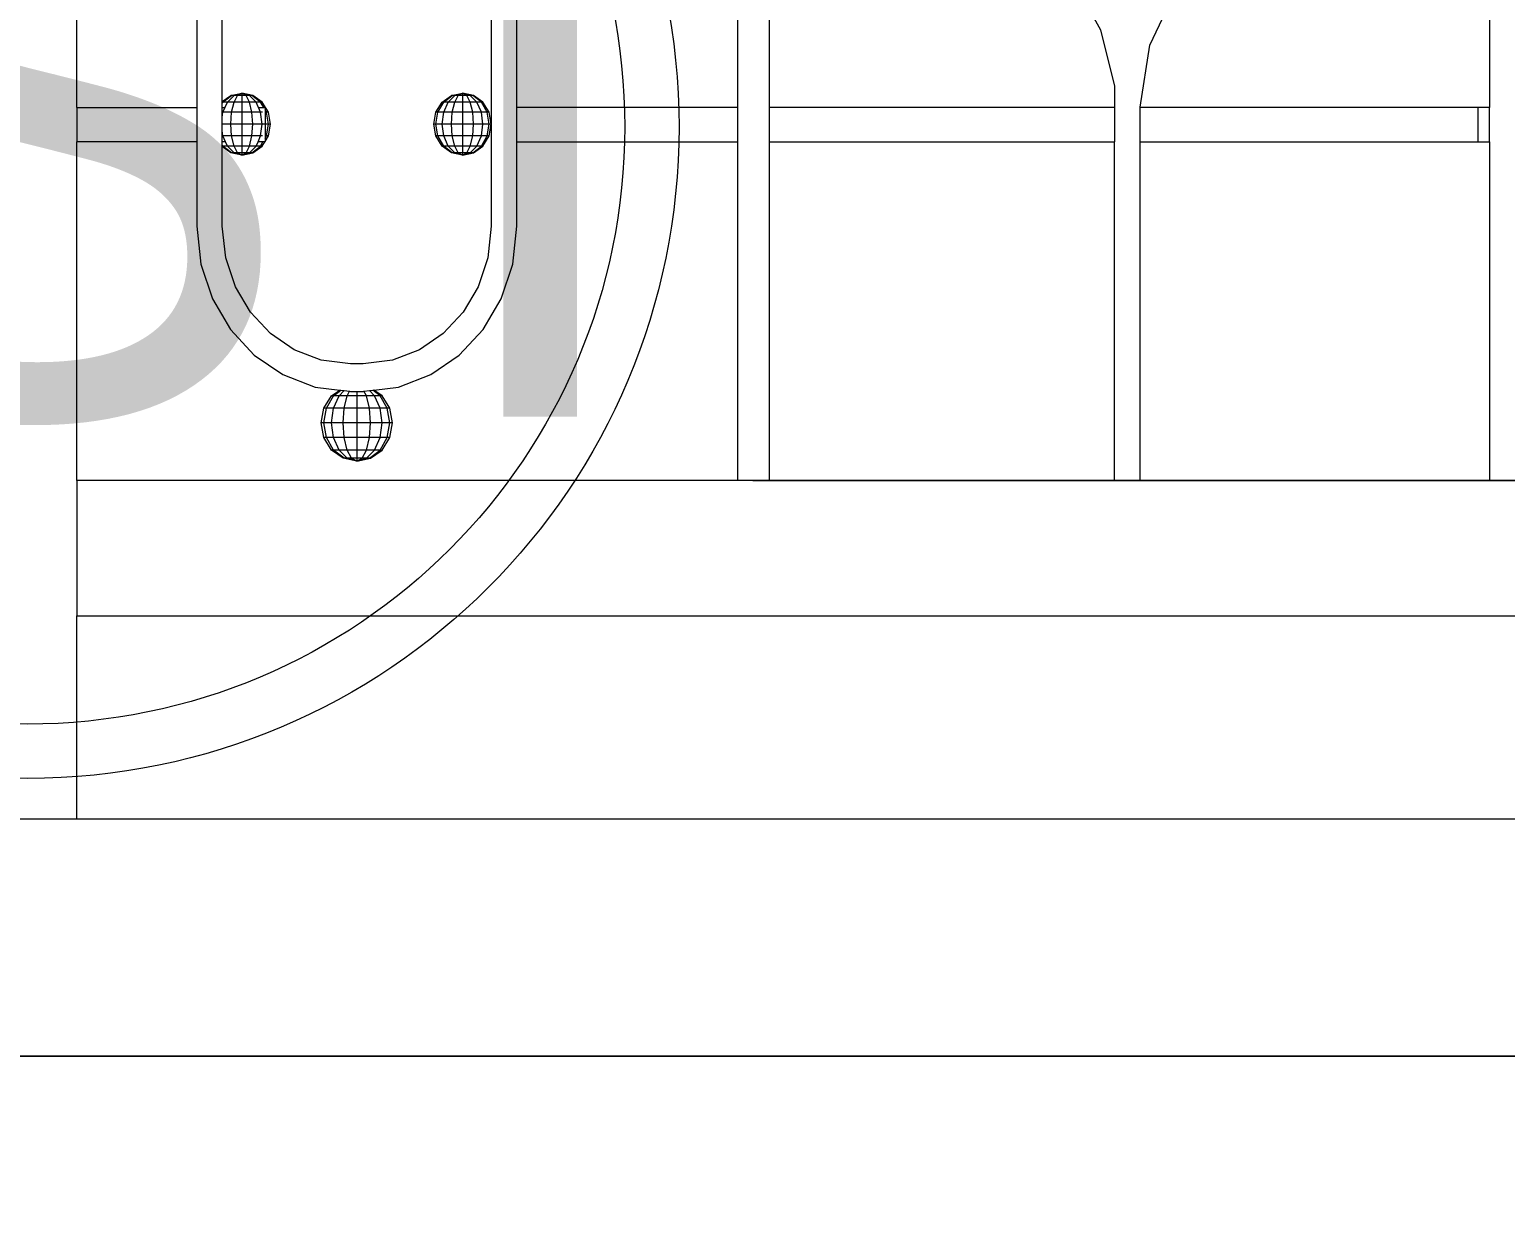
# Model space of a CAD drawing. Header units: millimetres. Extents: x 1832547 to 2001569, y -558009 to -417808.
# Drawn here: x 1917956 to 1918391.9, y -548249.2 to -547896 of the extents above; entities that cross this region are included whole.
import ezdxf

# ---------------------------------------------------------------- set-up
doc = ezdxf.new("R2010")
doc.units = ezdxf.units.MM
doc.header["$MEASUREMENT"] = 0
doc.linetypes.add('CENTER', pattern=[2, 1.25, -0.25, 0.25, -0.25])
for name, color, linetype, lineweight in [('AUDIT_I_120404221301-0', 7, 'CONTINUOUS', 15), ('CA.manh 08', 8, 'CONTINUOUS', 9), ('CA.thay 145', 145, 'CONTINUOUS', 18), ('CA.tim 67', 67, 'CENTER', 9), ('CA_manh 08', 8, 'CONTINUOUS', 9)]:
    doc.layers.add(name, color=color, linetype=linetype, lineweight=lineweight)
doc.layers.add('H', color=250, linetype='CONTINUOUS')
doc.styles.add('CA.JSC1', font='Vhavan.ttf', dxfattribs={"width": 0.8})

# ---------------------------------------------------------------- blocks, each defined once
blk = doc.blocks.new('A$C31C4286B')
at = {"layer": 'CA.manh 08'}
blk.add_circle((491.91, 947.55), 273.65, dxfattribs=at)
at = {"layer": 'CA.thay 145'}
blk.add_circle((491.91, 947.55), 250.85, dxfattribs=at)

msp = doc.modelspace()

# ---------------------------------------------------------------- hatches: boundary and pattern name
at = {"layer": 'H'}
h = msp.add_hatch(dxfattribs=at)
h.set_pattern_fill('ANSI31', color=256, scale=250, style=0)
h.paths.add_polyline_path([(1928169.95, -551249.24), (1928389.95, -551249.24), (1928389.95, -551899.24), (1928169.95, -551899.24)])
h.paths.add_polyline_path([(1928549.95, -551169.24), (1928494.95, -551169.24), (1928494.95, -551249.24), (1928389.95, -551249.24), (1928389.95, -551309.24), (1928449.95, -551309.24), (1928499.95, -551309.24), (1928499.95, -551279.24), (1928505.93, -551275.51), (1928511.56, -551271.26), (1928516.79, -551266.52), (1928521.56, -551261.33), (1928525.85, -551255.73), (1928529.63, -551249.77), (1928532.85, -551243.5), (1928535.49, -551236.96), (1928537.54, -551230.21), (1928538.97, -551223.3), (1928539.77, -551216.29), (1928539.95, -551209.24), (1928549.95, -551209.24)])
h.paths.add_polyline_path([(1928429.95, -551119.24), (1928419.95, -551119.24), (1928419.95, -551099.24), (1928389.95, -551099.24), (1928389.95, -551169.24), (1928439.95, -551169.24), (1928439.95, -551149.24), (1928429.95, -551149.24)])
h.paths.add_polyline_path([(1928169.95, -547549.24), (1928389.95, -547549.24), (1928389.95, -548199.24), (1928169.95, -548199.24)])
h.paths.add_polyline_path([(1928429.95, -547419.24), (1928419.95, -547419.24), (1928419.95, -547399.24), (1928389.95, -547399.24), (1928389.95, -547469.24), (1928439.95, -547469.24), (1928439.95, -547449.24), (1928429.95, -547449.24)])
h.paths.add_polyline_path([(1928549.95, -547469.24), (1928494.95, -547469.24), (1928494.95, -547549.24), (1928389.95, -547549.24), (1928389.95, -547609.24), (1928449.95, -547609.24), (1928499.95, -547609.24), (1928499.95, -547579.24), (1928505.93, -547575.51), (1928511.56, -547571.26), (1928516.79, -547566.52), (1928521.56, -547561.33), (1928525.85, -547555.73), (1928529.63, -547549.77), (1928532.85, -547543.5), (1928535.49, -547536.96), (1928537.54, -547530.21), (1928538.97, -547523.3), (1928539.77, -547516.29), (1928539.95, -547509.24), (1928549.95, -547509.24)])
h.paths.add_polyline_path([(1928519.95, -548909.24), (1928389.95, -548909.24), (1928389.95, -548984.24), (1928454.95, -548984.24), (1928454.95, -549034.24), (1928389.95, -549034.24), (1928389.95, -549119.24), (1928419.95, -549119.24), (1928419.95, -549099.24), (1928429.95, -549099.24), (1928429.95, -549069.24), (1928439.95, -549069.24), (1928439.95, -549049.24), (1928459.95, -549049.24), (1928469.95, -549049.24), (1928469.95, -549019.24), (1928475.93, -549015.51), (1928481.56, -549011.26), (1928486.79, -549006.52), (1928491.56, -549001.33), (1928495.85, -548995.73), (1928499.63, -548989.77), (1928502.85, -548983.5), (1928505.49, -548976.96), (1928507.54, -548970.21), (1928508.97, -548963.3), (1928509.77, -548956.29), (1928509.95, -548949.24), (1928519.95, -548949.24)])
h.paths.add_polyline_path([(1928169.95, -548599.24), (1928389.95, -548599.24), (1928389.95, -548984.24), (1928169.95, -548984.24)])
h.paths.add_polyline_path([(1928519.95, -545209.24), (1928389.95, -545209.24), (1928389.95, -545284.24), (1928454.95, -545284.24), (1928454.95, -545334.24), (1928389.95, -545334.24), (1928389.95, -545419.24), (1928419.95, -545419.24), (1928419.95, -545399.24), (1928429.95, -545399.24), (1928429.95, -545369.24), (1928439.95, -545369.24), (1928439.95, -545349.24), (1928459.95, -545349.24), (1928469.95, -545349.24), (1928469.95, -545319.24), (1928475.93, -545315.51), (1928481.56, -545311.26), (1928486.79, -545306.52), (1928491.56, -545301.33), (1928495.85, -545295.73), (1928499.63, -545289.77), (1928502.85, -545283.5), (1928505.49, -545276.96), (1928507.54, -545270.21), (1928508.97, -545263.3), (1928509.77, -545256.29), (1928509.95, -545249.24), (1928519.95, -545249.24)])
h.paths.add_polyline_path([(1928169.95, -544976.05), (1928389.95, -544976.05), (1928389.95, -545284.24), (1928169.95, -545284.24)])
edge = h.paths.add_edge_path()
edge.add_line((1926914.96, -541609.26), (1927024.91, -541609.26))
edge.add_line((1927024.91, -541609.26), (1927134.86, -541609.26))
edge.add_line((1927134.86, -541609.26), (1927134.86, -541649.26))
edge.add_line((1927134.86, -541649.26), (1927099.82, -541649.26))
edge.add_line((1927099.82, -541649.26), (1927099.82, -541674.26))
edge.add_line((1927099.82, -541674.26), (1927084.83, -541674.26))
edge.add_line((1927084.83, -541674.26), (1927084.83, -541704.26))
edge.add_arc((1927469.4, -542085.72), 541.67, 135.233, 145.9663)
edge.add_arc((1927335.16, -541979.99), 371.46, 147.8935, 165.8597)
edge.add_line((1926974.96, -541889.24), (1926939.96, -541889.24))
edge.add_line((1926939.96, -541889.24), (1926939.96, -541924.24))
edge.add_line((1926939.96, -541924.24), (1926914.96, -541924.24))
edge.add_line((1926914.96, -541924.24), (1926914.96, -541609.26))
edge = h.paths.add_edge_path()
edge.add_line((1917974.83, -541609.25), (1917864.89, -541609.25))
edge.add_line((1917864.89, -541609.25), (1917754.94, -541609.25))
edge.add_line((1917754.94, -541609.25), (1917754.94, -541649.25))
edge.add_line((1917754.94, -541649.25), (1917789.97, -541649.25))
edge.add_line((1917789.97, -541649.25), (1917789.97, -541674.25))
edge.add_line((1917789.97, -541674.25), (1917804.97, -541674.25))
edge.add_line((1917804.97, -541674.25), (1917804.97, -541704.25))
edge.add_arc((1917420.39, -542085.71), 541.67, 34.0337, 44.767, ccw=False)
edge.add_arc((1917554.63, -541979.98), 371.46, 14.1403, 32.1065, ccw=False)
edge.add_line((1917914.83, -541889.23), (1917949.83, -541889.23))
edge.add_line((1917949.83, -541889.23), (1917949.83, -541924.23))
edge.add_line((1917949.83, -541924.23), (1917974.83, -541924.23))
edge.add_line((1917974.83, -541924.23), (1917974.83, -541609.25))
h.paths.add_polyline_path([(1918829.83, -544999.23), (1918609.83, -544999.23), (1918609.83, -545284.24), (1918829.83, -545284.24)])
h.paths.add_polyline_path([(1918479.83, -545209.24), (1918609.83, -545209.24), (1918609.83, -545284.24), (1918544.83, -545284.24), (1918544.83, -545334.24), (1918609.83, -545334.24), (1918609.83, -545419.24), (1918579.83, -545419.24), (1918579.83, -545399.24), (1918569.83, -545399.24), (1918569.83, -545369.24), (1918559.83, -545369.24), (1918559.83, -545349.24), (1918539.83, -545349.24), (1918529.83, -545349.24), (1918529.83, -545319.24), (1918523.85, -545315.51), (1918518.22, -545311.26), (1918512.99, -545306.52), (1918508.22, -545301.33), (1918503.93, -545295.73), (1918500.15, -545289.77), (1918496.93, -545283.5), (1918494.29, -545276.96), (1918492.24, -545270.21), (1918490.81, -545263.3), (1918490.01, -545256.29), (1918489.83, -545249.24), (1918479.83, -545249.24)])
h.paths.add_polyline_path([(1918609.83, -548984.24), (1918829.83, -548984.24), (1918829.83, -548599.24), (1918609.83, -548599.24)])
h.paths.add_polyline_path([(1918479.83, -548909.24), (1918609.83, -548909.24), (1918609.83, -548984.24), (1918544.83, -548984.24), (1918544.83, -549034.24), (1918609.83, -549034.24), (1918609.83, -549119.24), (1918579.83, -549119.24), (1918579.83, -549099.24), (1918569.83, -549099.24), (1918569.83, -549069.24), (1918559.83, -549069.24), (1918559.83, -549049.24), (1918539.83, -549049.24), (1918529.83, -549049.24), (1918529.83, -549019.24), (1918523.85, -549015.51), (1918518.22, -549011.26), (1918512.99, -549006.52), (1918508.22, -549001.33), (1918503.93, -548995.73), (1918500.15, -548989.77), (1918496.93, -548983.5), (1918494.29, -548976.96), (1918492.24, -548970.21), (1918490.81, -548963.3), (1918490.01, -548956.29), (1918489.83, -548949.24), (1918479.83, -548949.24)])
h.paths.add_polyline_path([(1929090.07, -544779.89), (1929089.95, -544780.02), (1929089.95, -544780.04)])

# ---------------------------------------------------------------- linework, layer by layer
at = {"layer": 'CA.thay 145'}
for points in [[(1918439.83, -548199.24), (1916865.68, -548199.24)], [(1918361.86, -548199.24), (1918361.86, -548199.24)]]:
    msp.add_lwpolyline(points, dxfattribs=at)
at = {"layer": 'CA.tim 67', "ltscale": 500}
msp.add_lwpolyline([(1919388.61, -548199.24), (1908039.8, -548199.24)], dxfattribs=at)
at = {"layer": 'CA_manh 08'}
for p, q in [((1917969.94, -547919.08), (1917969.94, -547406.81)), ((1918005.35, -547406.81), (1918005.35, -547919.08)), ((1918012.92, -547917.31), (1918012.92, -547407.42)), ((1918092.37, -547407.78), (1918092.37, -547923.97)), ((1918099.94, -547919.08), (1918099.94, -547406.81)), ((1918165.1, -547406.81), (1918165.1, -547919.08)), ((1918174.56, -547919.08), (1918174.56, -547406.81)), ((1918387.18, -547406.81), (1918387.18, -547919.08)), ((1918264.2, -547881.53), (1918272.26, -547896.15)), ((1918286.82, -547900.63), (1918294.41, -547884.84)), ((1918272.26, -547896.15), (1918276.41, -547912.77)), ((1918283.98, -547918.94), (1918286.82, -547900.63)), ((1918276.41, -547912.77), (1918276.41, -547919.08)), ((1918012.92, -547917.31), (1918015.42, -547915.52)), ((1918012.92, -547917.5), (1918012.92, -547917.31)), ((1918013.11, -547917.5), (1918012.92, -547917.5)), ((1918012.92, -547917.84), (1918013.11, -547917.5)), ((1918012.92, -547917.84), (1918012.92, -547917.5)), ((1918012.92, -547919.08), (1918012.92, -547917.84)), ((1918013.11, -547917.5), (1918015.66, -547915.52)), ((1918014.42, -547917.5), (1918013.11, -547917.5)), ((1918013.11, -547920.47), (1918014.42, -547917.5)), ((1918014.42, -547917.5), (1918016.37, -547915.52)), ((1918016.37, -547917.5), (1918014.42, -547917.5)), ((1918015.42, -547915.52), (1918018.67, -547914.83)), ((1918015.66, -547915.52), (1918015.42, -547915.52)), ((1918015.66, -547915.52), (1918018.67, -547914.83)), ((1918016.37, -547915.52), (1918015.66, -547915.52)), ((1918015.66, -547920.47), (1918016.37, -547917.5)), ((1918016.37, -547915.52), (1918018.67, -547914.83)), ((1918017.43, -547915.52), (1918016.37, -547915.52)), ((1918016.37, -547917.5), (1918017.43, -547915.52)), ((1918018.67, -547917.5), (1918016.37, -547917.5)), ((1918017.43, -547915.52), (1918018.67, -547914.83)), ((1918018.67, -547915.52), (1918017.43, -547915.52)), ((1918018.67, -547914.83), (1918018.67, -547915.52)), ((1918021.93, -547915.52), (1918018.67, -547914.83)), ((1918021.68, -547915.52), (1918018.67, -547914.83)), ((1918020.98, -547915.52), (1918018.67, -547914.83)), ((1918019.92, -547915.52), (1918018.67, -547914.83)), ((1918019.92, -547915.52), (1918018.67, -547915.52)), ((1918018.67, -547915.52), (1918018.67, -547917.5)), ((1918020.98, -547917.5), (1918018.67, -547917.5)), ((1918018.67, -547917.5), (1918018.67, -547920.47)), ((1918020.98, -547915.52), (1918019.92, -547915.52)), ((1918020.98, -547917.5), (1918019.92, -547915.52)), ((1918021.68, -547915.52), (1918020.98, -547915.52)), ((1918022.93, -547917.5), (1918020.98, -547915.52)), ((1918022.93, -547917.5), (1918020.98, -547917.5)), ((1918021.68, -547920.47), (1918020.98, -547917.5)), ((1918021.68, -547915.52), (1918021.93, -547915.52)), ((1918024.24, -547917.5), (1918021.68, -547915.52)), ((1918024.69, -547917.5), (1918021.93, -547915.52)), ((1918024.24, -547917.5), (1918022.93, -547917.5)), ((1918024.24, -547920.47), (1918022.93, -547917.5)), ((1918024.69, -547917.5), (1918024.24, -547917.5)), ((1918025.14, -547919.08), (1918024.24, -547917.5)), ((1918026.54, -547920.47), (1918024.69, -547917.5)), ((1918075.99, -547920.47), (1918077.84, -547917.5)), ((1918076.59, -547920.47), (1918078.3, -547917.5)), ((1918077.84, -547917.5), (1918080.6, -547915.52)), ((1918078.3, -547917.5), (1918077.84, -547917.5)), ((1918078.3, -547917.5), (1918080.85, -547915.52)), ((1918079.6, -547917.5), (1918078.3, -547917.5)), ((1918078.3, -547920.47), (1918079.6, -547917.5)), ((1918079.6, -547917.5), (1918081.56, -547915.52)), ((1918081.56, -547917.5), (1918079.6, -547917.5)), ((1918080.6, -547915.52), (1918083.86, -547914.83)), ((1918080.85, -547915.52), (1918080.6, -547915.52)), ((1918080.85, -547915.52), (1918083.86, -547914.83)), ((1918081.56, -547915.52), (1918080.85, -547915.52)), ((1918080.85, -547920.47), (1918081.56, -547917.5)), ((1918081.56, -547915.52), (1918083.86, -547914.83)), ((1918082.61, -547915.52), (1918081.56, -547915.52)), ((1918081.56, -547917.5), (1918082.61, -547915.52)), ((1918083.86, -547917.5), (1918081.56, -547917.5)), ((1918082.61, -547915.52), (1918083.86, -547914.83)), ((1918083.86, -547915.52), (1918082.61, -547915.52)), ((1918083.86, -547914.83), (1918083.86, -547915.52)), ((1918087.12, -547915.52), (1918083.86, -547914.83)), ((1918086.87, -547915.52), (1918083.86, -547914.83)), ((1918086.16, -547915.52), (1918083.86, -547914.83)), ((1918085.11, -547915.52), (1918083.86, -547914.83)), ((1918085.11, -547915.52), (1918083.86, -547915.52)), ((1918083.86, -547915.52), (1918083.86, -547917.5)), ((1918086.16, -547917.5), (1918083.86, -547917.5)), ((1918083.86, -547917.5), (1918083.86, -547920.47)), ((1918086.16, -547915.52), (1918085.11, -547915.52)), ((1918086.16, -547917.5), (1918085.11, -547915.52)), ((1918086.87, -547915.52), (1918086.16, -547915.52)), ((1918088.12, -547917.5), (1918086.16, -547915.52)), ((1918088.12, -547917.5), (1918086.16, -547917.5)), ((1918086.87, -547920.47), (1918086.16, -547917.5)), ((1918086.87, -547915.52), (1918087.12, -547915.52)), ((1918089.42, -547917.5), (1918086.87, -547915.52)), ((1918089.88, -547917.5), (1918087.12, -547915.52)), ((1918089.42, -547917.5), (1918088.12, -547917.5)), ((1918089.42, -547920.47), (1918088.12, -547917.5)), ((1918089.88, -547917.5), (1918089.42, -547917.5)), ((1918091.12, -547920.47), (1918089.42, -547917.5)), ((1918091.72, -547920.47), (1918089.88, -547917.5)), ((1917969.94, -547919.08), (1918005.35, -547919.08)), ((1917969.94, -547919.08), (1917969.94, -547929.24)), ((1918005.35, -547919.08), (1918005.35, -547929.24)), ((1918012.92, -547919.08), (1918013.6, -547919.08)), ((1918012.92, -547920.47), (1918012.92, -547919.08)), ((1918013.11, -547920.47), (1918012.92, -547920.47)), ((1918012.92, -547921.94), (1918013.11, -547920.47)), ((1918012.92, -547921.94), (1918012.92, -547920.47)), ((1918012.92, -547923.97), (1918012.92, -547921.94)), ((1918015.66, -547920.47), (1918013.11, -547920.47)), ((1918015.42, -547923.97), (1918015.66, -547920.47)), ((1918018.67, -547920.47), (1918015.66, -547920.47)), ((1918021.68, -547920.47), (1918018.67, -547920.47)), ((1918018.67, -547920.47), (1918018.67, -547923.97)), ((1918024.24, -547920.47), (1918021.68, -547920.47)), ((1918021.93, -547923.97), (1918021.68, -547920.47)), ((1918023.75, -547919.08), (1918025.14, -547919.08)), ((1918024.77, -547920.47), (1918024.24, -547920.47)), ((1918024.69, -547923.97), (1918024.24, -547920.47)), ((1918025.14, -547919.08), (1918025.53, -547919.08)), ((1918025.53, -547919.08), (1918025.53, -547919.76)), ((1918025.94, -547920.47), (1918025.53, -547919.76)), ((1918025.53, -547919.76), (1918025.53, -547920.47)), ((1918025.94, -547920.47), (1918025.53, -547920.47)), ((1918025.53, -547920.47), (1918025.53, -547923.97)), ((1918026.54, -547920.47), (1918025.94, -547920.47)), ((1918026.54, -547923.97), (1918025.94, -547920.47)), ((1918027.19, -547923.97), (1918026.54, -547920.47)), ((1918075.35, -547923.97), (1918075.99, -547920.47)), ((1918076.59, -547920.47), (1918075.99, -547920.47)), ((1918075.99, -547923.97), (1918076.59, -547920.47)), ((1918078.3, -547920.47), (1918076.59, -547920.47)), ((1918077.84, -547923.97), (1918078.3, -547920.47)), ((1918080.85, -547920.47), (1918078.3, -547920.47)), ((1918080.6, -547923.97), (1918080.85, -547920.47)), ((1918083.86, -547920.47), (1918080.85, -547920.47)), ((1918086.87, -547920.47), (1918083.86, -547920.47)), ((1918083.86, -547920.47), (1918083.86, -547923.97)), ((1918089.42, -547920.47), (1918086.87, -547920.47)), ((1918087.12, -547923.97), (1918086.87, -547920.47)), ((1918091.12, -547920.47), (1918089.42, -547920.47)), ((1918089.88, -547923.97), (1918089.42, -547920.47)), ((1918091.72, -547920.47), (1918091.12, -547920.47)), ((1918091.72, -547923.97), (1918091.12, -547920.47)), ((1918092.37, -547923.97), (1918091.72, -547920.47)), ((1918165.1, -547919.08), (1918099.94, -547919.08)), ((1918099.94, -547929.24), (1918099.94, -547919.08)), ((1918165.1, -547919.08), (1918165.1, -547929.24)), ((1918276.41, -547919.08), (1918174.56, -547919.08)), ((1918174.56, -547929.24), (1918174.56, -547919.08)), ((1918276.41, -547919.08), (1918276.41, -547929.24)), ((1918283.98, -547919.08), (1918283.98, -547918.94)), ((1918383.76, -547919.08), (1918283.98, -547919.08)), ((1918283.98, -547929.24), (1918283.98, -547919.08)), ((1918387.18, -547919.08), (1918383.76, -547919.08)), ((1918383.76, -547919.08), (1918383.76, -547929.24)), ((1918387.18, -547929.24), (1918387.18, -547919.08)), ((1918015.42, -547923.97), (1918012.92, -547923.97)), ((1918012.92, -547926), (1918012.92, -547923.97)), ((1918013.11, -547927.47), (1918012.92, -547926)), ((1918012.92, -547927.47), (1918012.92, -547926)), ((1918013.11, -547927.47), (1918012.92, -547927.47)), ((1918012.92, -547929.24), (1918012.92, -547927.47)), ((1918015.66, -547927.47), (1918013.11, -547927.47)), ((1918013.87, -547929.24), (1918013.11, -547927.47)), ((1918018.67, -547923.97), (1918015.42, -547923.97)), ((1918015.66, -547927.47), (1918015.42, -547923.97)), ((1918018.67, -547927.47), (1918015.66, -547927.47)), ((1918016.37, -547930.44), (1918015.66, -547927.47)), ((1918021.93, -547923.97), (1918018.67, -547923.97)), ((1918018.67, -547923.97), (1918018.67, -547927.47)), ((1918021.68, -547927.47), (1918018.67, -547927.47)), ((1918018.67, -547927.47), (1918018.67, -547930.44)), ((1918020.98, -547930.44), (1918021.68, -547927.47)), ((1918021.68, -547927.47), (1918021.93, -547923.97)), ((1918024.24, -547927.47), (1918021.68, -547927.47)), ((1918024.69, -547923.97), (1918021.93, -547923.97)), ((1918023.47, -547929.24), (1918024.24, -547927.47)), ((1918024.24, -547927.47), (1918024.69, -547923.97)), ((1918024.77, -547927.47), (1918024.24, -547927.47)), ((1918025.53, -547923.97), (1918024.69, -547923.97)), ((1918026.54, -547923.97), (1918025.53, -547923.97)), ((1918025.53, -547923.97), (1918025.53, -547927.47)), ((1918025.94, -547927.47), (1918025.53, -547927.47)), ((1918025.53, -547929.09), (1918026.54, -547927.47)), ((1918025.53, -547928.18), (1918025.94, -547927.47)), ((1918025.53, -547927.47), (1918025.53, -547928.18)), ((1918025.94, -547927.47), (1918026.54, -547923.97)), ((1918026.54, -547927.47), (1918025.94, -547927.47)), ((1918027.19, -547923.97), (1918026.54, -547923.97)), ((1918026.54, -547927.47), (1918027.19, -547923.97)), ((1918075.99, -547923.97), (1918075.35, -547923.97)), ((1918075.99, -547927.47), (1918075.35, -547923.97)), ((1918077.84, -547923.97), (1918075.99, -547923.97)), ((1918076.59, -547927.47), (1918075.99, -547923.97)), ((1918076.59, -547927.47), (1918075.99, -547927.47)), ((1918077.84, -547930.44), (1918075.99, -547927.47)), ((1918078.3, -547927.47), (1918076.59, -547927.47)), ((1918078.3, -547930.44), (1918076.59, -547927.47)), ((1918080.6, -547923.97), (1918077.84, -547923.97)), ((1918078.3, -547927.47), (1918077.84, -547923.97)), ((1918080.85, -547927.47), (1918078.3, -547927.47)), ((1918079.6, -547930.44), (1918078.3, -547927.47)), ((1918083.86, -547923.97), (1918080.6, -547923.97)), ((1918080.85, -547927.47), (1918080.6, -547923.97)), ((1918083.86, -547927.47), (1918080.85, -547927.47)), ((1918081.56, -547930.44), (1918080.85, -547927.47)), ((1918087.12, -547923.97), (1918083.86, -547923.97)), ((1918083.86, -547923.97), (1918083.86, -547927.47)), ((1918086.87, -547927.47), (1918083.86, -547927.47)), ((1918083.86, -547927.47), (1918083.86, -547930.44)), ((1918086.16, -547930.44), (1918086.87, -547927.47)), ((1918086.87, -547927.47), (1918087.12, -547923.97)), ((1918089.42, -547927.47), (1918086.87, -547927.47)), ((1918089.88, -547923.97), (1918087.12, -547923.97)), ((1918088.12, -547930.44), (1918089.42, -547927.47)), ((1918089.42, -547927.47), (1918089.88, -547923.97)), ((1918091.12, -547927.47), (1918089.42, -547927.47)), ((1918089.42, -547930.44), (1918091.12, -547927.47)), ((1918091.72, -547923.97), (1918089.88, -547923.97)), ((1918089.88, -547930.44), (1918091.72, -547927.47)), ((1918091.12, -547927.47), (1918091.72, -547923.97)), ((1918091.72, -547927.47), (1918091.12, -547927.47)), ((1918092.37, -547923.97), (1918091.72, -547923.97)), ((1918091.72, -547927.47), (1918092.37, -547923.97)), ((1918092.37, -547923.97), (1918092.37, -547954.11)), ((1917969.94, -548029.24), (1917969.94, -547929.24)), ((1918005.35, -547929.24), (1917969.94, -547929.24)), ((1918005.35, -547929.24), (1918005.35, -547954.15)), ((1918013.87, -547929.24), (1918012.92, -547929.24)), ((1918012.92, -547930.1), (1918012.92, -547929.24)), ((1918013.11, -547930.44), (1918012.92, -547930.1)), ((1918012.92, -547930.44), (1918012.92, -547930.1)), ((1918013.11, -547930.44), (1918012.92, -547930.44)), ((1918012.92, -547930.63), (1918012.92, -547930.44)), ((1918015.42, -547932.42), (1918012.92, -547930.63)), ((1918012.92, -547954.11), (1918012.92, -547930.63)), ((1918014.42, -547930.44), (1918013.11, -547930.44)), ((1918015.66, -547932.42), (1918013.11, -547930.44)), ((1918014.42, -547930.44), (1918013.87, -547929.24)), ((1918016.37, -547930.44), (1918014.42, -547930.44)), ((1918016.37, -547932.42), (1918014.42, -547930.44)), ((1918018.67, -547930.44), (1918016.37, -547930.44)), ((1918017.43, -547932.42), (1918016.37, -547930.44)), ((1918020.98, -547930.44), (1918018.67, -547930.44)), ((1918018.67, -547930.44), (1918018.67, -547932.42)), ((1918019.92, -547932.42), (1918020.98, -547930.44)), ((1918022.93, -547930.44), (1918020.98, -547930.44)), ((1918020.98, -547932.42), (1918022.93, -547930.44)), ((1918021.68, -547932.42), (1918024.24, -547930.44)), ((1918021.93, -547932.42), (1918024.69, -547930.44)), ((1918022.93, -547930.44), (1918023.47, -547929.24)), ((1918024.24, -547930.44), (1918022.93, -547930.44)), ((1918024.92, -547929.24), (1918023.47, -547929.24)), ((1918024.24, -547930.44), (1918024.92, -547929.24)), ((1918024.24, -547930.44), (1918024.69, -547930.44)), ((1918024.69, -547930.44), (1918025.44, -547929.24)), ((1918025.44, -547929.24), (1918024.92, -547929.24)), ((1918025.44, -547929.24), (1918025.53, -547929.24)), ((1918025.53, -547928.18), (1918025.53, -547929.09)), ((1918025.53, -547929.24), (1918025.53, -547929.09)), ((1918078.3, -547930.44), (1918077.84, -547930.44)), ((1918080.6, -547932.42), (1918077.84, -547930.44)), ((1918079.6, -547930.44), (1918078.3, -547930.44)), ((1918080.85, -547932.42), (1918078.3, -547930.44)), ((1918081.56, -547930.44), (1918079.6, -547930.44)), ((1918081.56, -547932.42), (1918079.6, -547930.44)), ((1918083.86, -547930.44), (1918081.56, -547930.44)), ((1918082.61, -547932.42), (1918081.56, -547930.44)), ((1918086.16, -547930.44), (1918083.86, -547930.44)), ((1918083.86, -547930.44), (1918083.86, -547932.42)), ((1918085.11, -547932.42), (1918086.16, -547930.44)), ((1918088.12, -547930.44), (1918086.16, -547930.44)), ((1918086.16, -547932.42), (1918088.12, -547930.44)), ((1918086.87, -547932.42), (1918089.42, -547930.44)), ((1918087.12, -547932.42), (1918089.88, -547930.44)), ((1918089.42, -547930.44), (1918088.12, -547930.44)), ((1918089.42, -547930.44), (1918089.88, -547930.44)), ((1918099.94, -547929.24), (1918165.1, -547929.24)), ((1918099.94, -547954.15), (1918099.94, -547929.24)), ((1918165.1, -547929.24), (1918165.1, -548029.24)), ((1918174.56, -547929.24), (1918276.41, -547929.24)), ((1918174.56, -548029.24), (1918174.56, -547929.24)), ((1918276.41, -548029.24), (1918276.41, -547929.24)), ((1918283.98, -547929.24), (1918383.76, -547929.24)), ((1918283.98, -548029.24), (1918283.98, -547929.24)), ((1918383.76, -547929.24), (1918387.18, -547929.24)), ((1918387.18, -547929.24), (1918387.18, -548029.24)), ((1918015.66, -547932.42), (1918015.42, -547932.42)), ((1918018.67, -547933.11), (1918015.42, -547932.42)), ((1918016.37, -547932.42), (1918015.66, -547932.42)), ((1918018.67, -547933.11), (1918015.66, -547932.42)), ((1918017.43, -547932.42), (1918016.37, -547932.42)), ((1918018.67, -547933.11), (1918016.37, -547932.42)), ((1918018.67, -547932.42), (1918017.43, -547932.42)), ((1918018.67, -547933.11), (1918017.43, -547932.42)), ((1918019.92, -547932.42), (1918018.67, -547932.42)), ((1918018.67, -547932.42), (1918018.67, -547933.11)), ((1918018.67, -547933.11), (1918021.93, -547932.42)), ((1918018.67, -547933.11), (1918021.68, -547932.42)), ((1918018.67, -547933.11), (1918020.98, -547932.42)), ((1918018.67, -547933.11), (1918019.92, -547932.42)), ((1918020.98, -547932.42), (1918019.92, -547932.42)), ((1918021.68, -547932.42), (1918020.98, -547932.42)), ((1918021.93, -547932.42), (1918021.68, -547932.42)), ((1918080.85, -547932.42), (1918080.6, -547932.42)), ((1918083.86, -547933.11), (1918080.6, -547932.42)), ((1918081.56, -547932.42), (1918080.85, -547932.42)), ((1918083.86, -547933.11), (1918080.85, -547932.42)), ((1918082.61, -547932.42), (1918081.56, -547932.42)), ((1918083.86, -547933.11), (1918081.56, -547932.42)), ((1918083.86, -547932.42), (1918082.61, -547932.42)), ((1918083.86, -547933.11), (1918082.61, -547932.42)), ((1918085.11, -547932.42), (1918083.86, -547932.42)), ((1918083.86, -547932.42), (1918083.86, -547933.11)), ((1918083.86, -547933.11), (1918087.12, -547932.42)), ((1918083.86, -547933.11), (1918086.87, -547932.42)), ((1918083.86, -547933.11), (1918086.16, -547932.42)), ((1918083.86, -547933.11), (1918085.11, -547932.42)), ((1918086.16, -547932.42), (1918085.11, -547932.42)), ((1918086.87, -547932.42), (1918086.16, -547932.42)), ((1918087.12, -547932.42), (1918086.87, -547932.42)), ((1918005.35, -547954.15), (1918006.55, -547965.32)), ((1918013.92, -547963.43), (1918012.92, -547954.11)), ((1918092.37, -547954.11), (1918091.37, -547963.43)), ((1918098.74, -547965.32), (1918099.94, -547954.15)), ((1918006.55, -547965.32), (1918009.97, -547975.58)), ((1918016.77, -547971.99), (1918013.92, -547963.43)), ((1918091.37, -547963.43), (1918088.52, -547971.99)), ((1918095.32, -547975.58), (1918098.74, -547965.32)), ((1918021.25, -547979.54), (1918016.77, -547971.99)), ((1918088.52, -547971.99), (1918084.05, -547979.54)), ((1918009.97, -547975.58), (1918015.33, -547984.64)), ((1918027.11, -547985.84), (1918021.25, -547979.54)), ((1918084.05, -547979.54), (1918078.18, -547985.84)), ((1918089.96, -547984.64), (1918095.32, -547975.58)), ((1918015.33, -547984.64), (1918022.37, -547992.19)), ((1918034.14, -547990.65), (1918027.11, -547985.84)), ((1918078.18, -547985.84), (1918071.15, -547990.65)), ((1918082.92, -547992.19), (1918089.96, -547984.64)), ((1918022.37, -547992.19), (1918030.8, -547997.95)), ((1918042.11, -547993.71), (1918034.14, -547990.65)), ((1918071.15, -547990.65), (1918063.18, -547993.71)), ((1918074.49, -547997.95), (1918082.92, -547992.19)), ((1918050.78, -547994.79), (1918042.11, -547993.71)), ((1918054.51, -547994.79), (1918050.78, -547994.79)), ((1918063.18, -547993.71), (1918054.51, -547994.79)), ((1918030.8, -547997.95), (1918040.35, -548001.62)), ((1918040.35, -548001.62), (1918047.61, -548002.52)), ((1918057.67, -548002.52), (1918064.94, -548001.62)), ((1918064.94, -548001.62), (1918074.49, -547997.95)), ((1918042.93, -548007.91), (1918045.2, -548004.25)), ((1918043.66, -548007.91), (1918045.77, -548004.25)), ((1918045.2, -548004.25), (1918047.61, -548002.52)), ((1918045.77, -548004.25), (1918045.2, -548004.25)), ((1918045.77, -548004.25), (1918047.94, -548002.56)), ((1918047.38, -548004.25), (1918045.77, -548004.25)), ((1918045.77, -548007.91), (1918047.38, -548004.25)), ((1918047.38, -548004.25), (1918048.92, -548002.69)), ((1918049.8, -548004.25), (1918047.38, -548004.25)), ((1918047.61, -548002.52), (1918047.94, -548002.56)), ((1918047.94, -548002.56), (1918048.92, -548002.69)), ((1918048.92, -548002.69), (1918050.52, -548002.88)), ((1918048.92, -548007.91), (1918049.8, -548004.25)), ((1918049.8, -548004.25), (1918050.52, -548002.88)), ((1918052.64, -548004.25), (1918049.8, -548004.25)), ((1918050.52, -548002.88), (1918050.75, -548002.91)), ((1918050.75, -548002.91), (1918052.64, -548002.91)), ((1918052.64, -548002.91), (1918052.64, -548004.25)), ((1918052.64, -548002.91), (1918054.54, -548002.91)), ((1918055.49, -548004.25), (1918052.64, -548004.25)), ((1918052.64, -548004.25), (1918052.64, -548007.91)), ((1918054.54, -548002.91), (1918054.76, -548002.89)), ((1918054.76, -548002.89), (1918056.36, -548002.69)), ((1918055.49, -548004.25), (1918054.76, -548002.89)), ((1918057.9, -548004.25), (1918055.49, -548004.25)), ((1918056.36, -548007.91), (1918055.49, -548004.25)), ((1918056.36, -548002.69), (1918057.34, -548002.57)), ((1918057.9, -548004.25), (1918056.36, -548002.69)), ((1918057.34, -548002.57), (1918057.67, -548002.52)), ((1918059.51, -548004.25), (1918057.34, -548002.57)), ((1918060.08, -548004.25), (1918057.67, -548002.52)), ((1918059.51, -548004.25), (1918057.9, -548004.25)), ((1918059.51, -548007.91), (1918057.9, -548004.25)), ((1918060.08, -548004.25), (1918059.51, -548004.25)), ((1918061.62, -548007.91), (1918059.51, -548004.25)), ((1918062.36, -548007.91), (1918060.08, -548004.25)), ((1918042.13, -548012.24), (1918042.93, -548007.91)), ((1918043.66, -548007.91), (1918042.93, -548007.91)), ((1918042.93, -548012.24), (1918043.66, -548007.91)), ((1918045.77, -548007.91), (1918043.66, -548007.91)), ((1918045.2, -548012.24), (1918045.77, -548007.91)), ((1918048.92, -548007.91), (1918045.77, -548007.91)), ((1918048.62, -548012.24), (1918048.92, -548007.91)), ((1918052.64, -548007.91), (1918048.92, -548007.91)), ((1918056.36, -548007.91), (1918052.64, -548007.91)), ((1918052.64, -548007.91), (1918052.64, -548012.24)), ((1918059.51, -548007.91), (1918056.36, -548007.91)), ((1918056.66, -548012.24), (1918056.36, -548007.91)), ((1918061.62, -548007.91), (1918059.51, -548007.91)), ((1918060.08, -548012.24), (1918059.51, -548007.91)), ((1918062.36, -548007.91), (1918061.62, -548007.91)), ((1918062.36, -548012.24), (1918061.62, -548007.91)), ((1918063.16, -548012.24), (1918062.36, -548007.91)), ((1918042.93, -548012.24), (1918042.13, -548012.24)), ((1918042.93, -548016.56), (1918042.13, -548012.24)), ((1918045.2, -548012.24), (1918042.93, -548012.24)), ((1918043.66, -548016.56), (1918042.93, -548012.24)), ((1918048.62, -548012.24), (1918045.2, -548012.24)), ((1918045.77, -548016.56), (1918045.2, -548012.24)), ((1918052.64, -548012.24), (1918048.62, -548012.24)), ((1918048.92, -548016.56), (1918048.62, -548012.24)), ((1918056.66, -548012.24), (1918052.64, -548012.24)), ((1918052.64, -548012.24), (1918052.64, -548016.56)), ((1918056.36, -548016.56), (1918056.66, -548012.24)), ((1918060.08, -548012.24), (1918056.66, -548012.24)), ((1918059.51, -548016.56), (1918060.08, -548012.24)), ((1918062.36, -548012.24), (1918060.08, -548012.24)), ((1918061.62, -548016.56), (1918062.36, -548012.24)), ((1918063.16, -548012.24), (1918062.36, -548012.24)), ((1918062.36, -548016.56), (1918063.16, -548012.24)), ((1918043.66, -548016.56), (1918042.93, -548016.56)), ((1918045.2, -548020.22), (1918042.93, -548016.56)), ((1918045.77, -548016.56), (1918043.66, -548016.56)), ((1918045.77, -548020.22), (1918043.66, -548016.56)), ((1918048.92, -548016.56), (1918045.77, -548016.56)), ((1918047.38, -548020.22), (1918045.77, -548016.56)), ((1918052.64, -548016.56), (1918048.92, -548016.56)), ((1918049.8, -548020.22), (1918048.92, -548016.56)), ((1918056.36, -548016.56), (1918052.64, -548016.56)), ((1918052.64, -548016.56), (1918052.64, -548020.22)), ((1918055.49, -548020.22), (1918056.36, -548016.56)), ((1918059.51, -548016.56), (1918056.36, -548016.56)), ((1918057.9, -548020.22), (1918059.51, -548016.56)), ((1918061.62, -548016.56), (1918059.51, -548016.56)), ((1918059.51, -548020.22), (1918061.62, -548016.56)), ((1918060.08, -548020.22), (1918062.36, -548016.56)), ((1918062.36, -548016.56), (1918061.62, -548016.56)), ((1918045.77, -548020.22), (1918045.2, -548020.22)), ((1918048.62, -548022.67), (1918045.2, -548020.22)), ((1918047.38, -548020.22), (1918045.77, -548020.22)), ((1918048.92, -548022.67), (1918045.77, -548020.22)), ((1918049.8, -548020.22), (1918047.38, -548020.22)), ((1918049.8, -548022.67), (1918047.38, -548020.22)), ((1918048.92, -548022.67), (1918048.62, -548022.67)), ((1918052.64, -548023.53), (1918048.62, -548022.67)), ((1918049.8, -548022.67), (1918048.92, -548022.67)), ((1918052.64, -548023.53), (1918048.92, -548022.67)), ((1918052.64, -548020.22), (1918049.8, -548020.22)), ((1918051.1, -548022.67), (1918049.8, -548020.22)), ((1918051.1, -548022.67), (1918049.8, -548022.67)), ((1918052.64, -548023.53), (1918049.8, -548022.67)), ((1918052.64, -548022.67), (1918051.1, -548022.67)), ((1918052.64, -548023.53), (1918051.1, -548022.67)), ((1918055.49, -548020.22), (1918052.64, -548020.22)), ((1918052.64, -548020.22), (1918052.64, -548022.67)), ((1918054.18, -548022.67), (1918052.64, -548022.67)), ((1918052.64, -548022.67), (1918052.64, -548023.53)), ((1918052.64, -548023.53), (1918056.66, -548022.67)), ((1918052.64, -548023.53), (1918056.36, -548022.67)), ((1918052.64, -548023.53), (1918055.49, -548022.67)), ((1918052.64, -548023.53), (1918054.18, -548022.67)), ((1918054.18, -548022.67), (1918055.49, -548020.22)), ((1918055.49, -548022.67), (1918054.18, -548022.67)), ((1918057.9, -548020.22), (1918055.49, -548020.22)), ((1918055.49, -548022.67), (1918057.9, -548020.22)), ((1918056.36, -548022.67), (1918055.49, -548022.67)), ((1918056.36, -548022.67), (1918059.51, -548020.22)), ((1918056.66, -548022.67), (1918056.36, -548022.67)), ((1918056.66, -548022.67), (1918060.08, -548020.22)), ((1918059.51, -548020.22), (1918057.9, -548020.22)), ((1918059.51, -548020.22), (1918060.08, -548020.22)), ((1917969.94, -548029.24), (1917969.94, -548069.24)), ((1918165.1, -548029.24), (1917969.94, -548029.24)), ((1918174.56, -548029.24), (1918165.1, -548029.24)), ((1918169.65, -548029.24), (1918632.11, -548029.24)), ((1918276.41, -548029.24), (1918174.56, -548029.24)), ((1918283.98, -548029.24), (1918276.41, -548029.24)), ((1918387.18, -548029.24), (1918283.98, -548029.24)), ((1918396.64, -548029.24), (1918387.18, -548029.24)), ((1917969.94, -548069.24), (1918604.18, -548069.24)), ((1917969.94, -548129.24), (1917969.94, -548069.24)), ((1917969.94, -548129.24), (1917942.01, -548129.24)), ((1918604.18, -548129.24), (1917969.94, -548129.24)), ((1917279.83, -548199.24), (1918632.11, -548199.24))]:
    msp.add_line(p, q, dxfattribs=at)

# ---------------------------------------------------------------- block references
at = {"layer": 'CA.thay 145', "xscale": 0.703125, "yscale": 0.703125, "zscale": 0.703125}
msp.add_blockref('A$C31C4286B', (1917609.52, -548591.04), dxfattribs=at)

# ---------------------------------------------------------------- texts
at = {"layer": 'AUDIT_I_120404221301-0', "style": 'CA.JSC1'}
msp.add_text('st', height=175.781, dxfattribs=at).set_placement((1917878.28, -548010.38))

doc.saveas('drawing.dxf')
